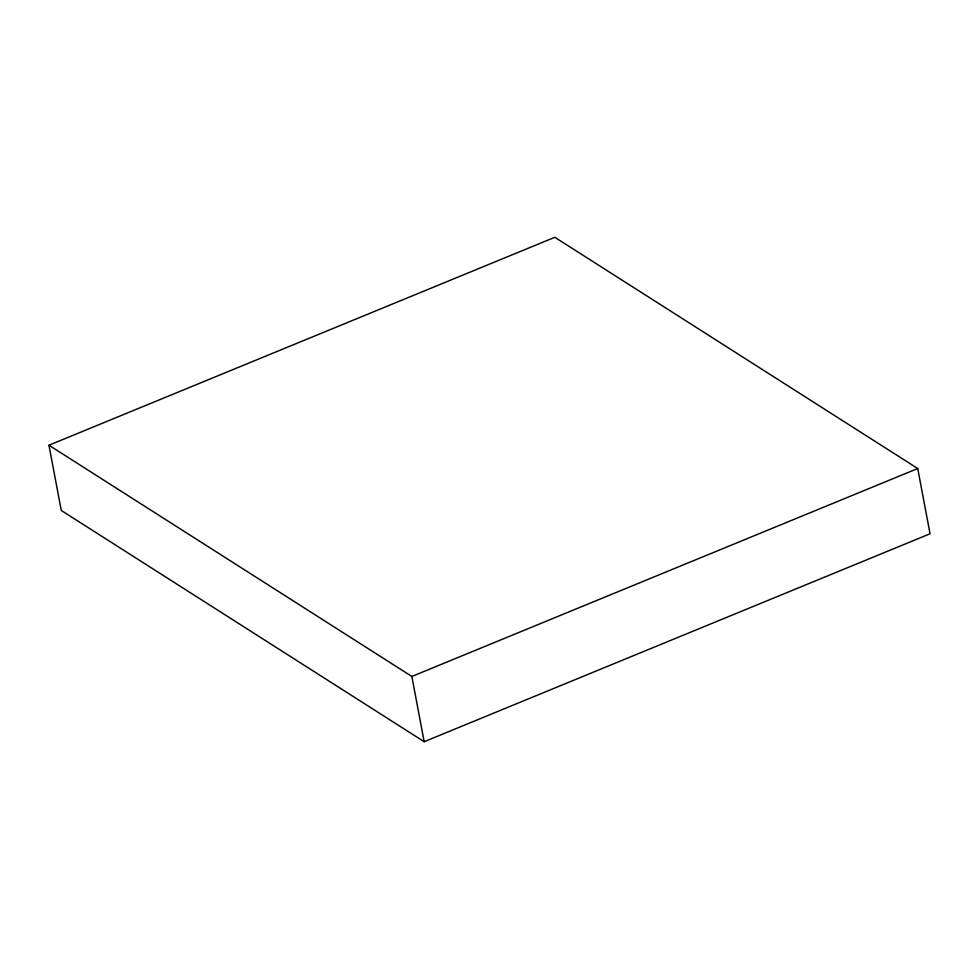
<?xml version="1.0" encoding="UTF-8"?>
<svg xmlns="http://www.w3.org/2000/svg" width="979" height="979" viewBox="0 0 979 979"><rect width="100%" height="100%" fill="white"/><g stroke="black" fill="none" stroke-linecap="round" stroke-linejoin="round"><path stroke-width="1.47" d="M48.95 445.225L554.824 237.297L917.727 468.525L930.05 533.775L424.176 741.703L61.273 510.475L48.95 445.225L411.853 676.452L424.176 741.703M411.853 676.452L917.727 468.525"/></g></svg>
